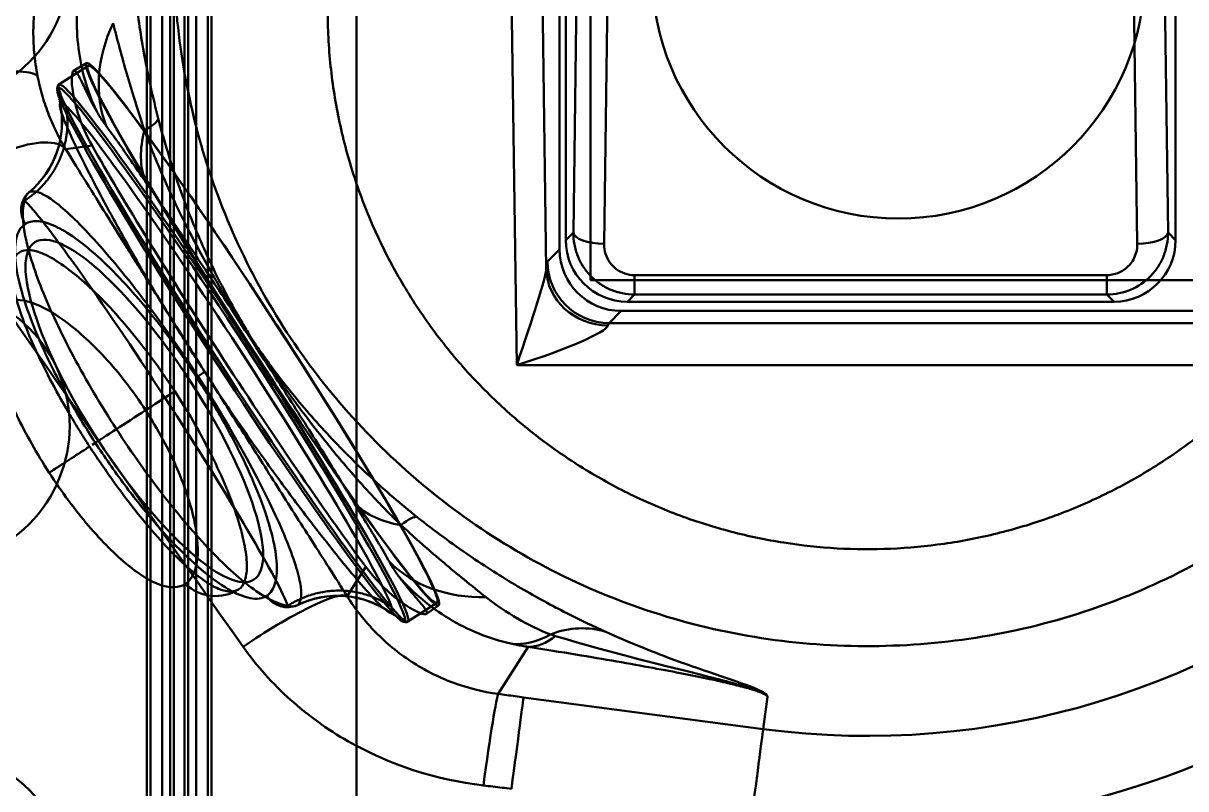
# Model space of a CAD drawing. Header units: millimetres. Extents: x -142 to 142, y -208 to 161.
# Drawn here: x -76.41 to -38.67, y 26.98 to 51.84 of the extents above; entities that cross this region are included whole.
import ezdxf

# ---------------------------------------------------------------- set-up
doc = ezdxf.new("R2010")
doc.units = ezdxf.units.MM
doc.layers.add('1', color=7, linetype='Continuous', true_color=0xffffff)

msp = doc.modelspace()

# ---------------------------------------------------------------- linework, layer by layer
at = {"layer": '1', "color": 251, "linetype": 'Continuous', "lineweight": 50}
for p, q in [((-72.4, -21.992, 24.72), (-72.4, 95.7, 24.72)), ((-72.283, -90.4, 24.5), (-72.283, 95.7, 24.5)), ((-71.903, 95.7, 24.675), (-71.903, -90.4, 24.675)), ((-71.64, -90.4, 25.07), (-71.64, 95.7, 25.07)), ((-71.523, -21.992, 24.85), (-71.523, 95.7, 24.85)), ((-71.177, -21.992, 24.85), (-71.177, 95.7, 24.85)), ((-71.06, -90.4, 25.07), (-71.06, 95.7, 25.07)), ((-70.797, -90.4, 24.675), (-70.797, 95.7, 24.675)), ((-70.417, -90.4, 24.5), (-70.417, 95.7, 24.5)), ((-70.3, -21.992, 24.72), (-70.3, 95.7, 24.72)), ((-65.6, 87, 24.72), (-65.6, -87, 24.72)), ((-65.6, 87, 24.5), (-65.6, -87, 24.5)), ((-58, 63.5, -71), (-58, 43.5, -71)), ((-58, 63.5, -73), (-58, 43.5, -73)), ((-59.695, 62.897, -87.915), (-59.432, 43.858, -80.377)), ((-60.695, 62.529, -88.81), (-60.394, 40.738, -80.183)), ((-59, 44.499, -68), (-59, 62.201, -68)), ((-58.8, 44.799, -73.7), (-58.8, 62.201, -73.7)), ((-39, 62.201, -73.7), (-39, 44.799, -73.7)), ((-58.554, 45.044, -80.736), (-58.324, 61.725, -87.34)), ((-39.476, 61.725, -87.34), (-39.246, 45.044, -80.736)), ((-57.555, 44.676, -81.631), (-57.324, 61.357, -88.235)), ((-40.476, 61.357, -88.235), (-40.245, 44.676, -81.631)), ((-74.31, 50.464, -45.208), (-75.255, 49.85, -45.267)), ((-74.78, 50.298, -45.223), (-74.365, 50.548, -45.198)), ((-74.181, 47.873, -38.592), (-75.034, 47.749, -23.653)), ((-58.554, 45.044, -80.736), (-58.8, 44.799, -73.7)), ((-39.246, 45.044, -80.736), (-39, 44.799, -73.7)), ((-59, 44.499, -68), (-59.394, 44.105, -79.288)), ((-26.9, 43.5, -73), (-58, 43.5, -73)), ((35, 43.5, -71), (-58, 43.5, -71)), ((-58, 43.5, -71), (-58, 43.5, -73)), ((-41.23, 43.663, -81.23), (-56.57, 43.663, -81.23)), ((-56.57, 43.032, -80.335), (-56.801, 42.8, -73.7)), ((-41.23, 43.032, -80.335), (-56.57, 43.032, -80.335)), ((-41.23, 43.032, -80.335), (-40.999, 42.8, -73.7)), ((-40.999, 42.8, -73.7), (-56.801, 42.8, -73.7)), ((-57.395, 42.106, -79.288), (-57.001, 42.5, -68)), ((-57.001, 42.5, -68), (-31.032, 42.5, -68)), ((-57.395, 42.106, -79.288), (-35.815, 42.106, -79.288)), ((-60.394, 40.738, -80.183), (-35.815, 40.738, -80.183)), ((-74.904, 38.759, 24.72), (-74.904, 38.759, 24.82)), ((-65.9, 33.235, -18.982), (-65.296, 34.192, -38.592)), ((-62.982, 33.02, -45.208), (-63.927, 32.406, -45.267)), ((-63.325, 32.658, -45.223), (-62.928, 32.936, -45.198)), ((-60.99, 30.057, -17.855), (-60.022, 31.59, -49.262)), ((-52.388, 28.918, -17.843), (-60.171, 29.948, -17.843)), ((-52.388, 28.918, -17.843), (-52.25, 29.961, -37.924))]:
    msp.add_line(p, q, dxfattribs=at)
for centre, radius, start, end in [((-49, 54.5, -15), 28.802, 262.4562, 95.5438), ((-48, 53.5, -73), 8, 180, 0), ((-48, 53.5, -73.7), 8, 180, 0)]:
    msp.add_arc(centre, radius, start, end, dxfattribs=at)
at = {"layer": '1', "color": 251, "linetype": 'Continuous', "lineweight": 50, "extrusion": (0, 0, -1)}
msp.add_arc((49, 54.5, 17.843), 25.806, 180, 277.5438, dxfattribs=at)
at = {"layer": '1', "color": 251, "linetype": 'Continuous', "lineweight": 50, "extrusion": (0.34725, -0.455861, -0.819517)}
msp.add_arc((-24.39, -96.597, -5.489), 5, 193.5293, 237.8484, dxfattribs=at)
at = {"layer": '1', "color": 251, "linetype": 'Continuous', "lineweight": 50, "extrusion": (-0.837521, -0.543893, -0.052336)}
for centre, radius, start, end in [((-72.395, -43.313, 37.155), 10.5, 180, 360), ((-72.395, -43.323, 37.155), 10.4, 180, 360), ((-72.395, -43.313, 37.155), 10.5, 0, 180), ((-72.395, -43.323, 37.155), 10.4, 360, 180), ((-72.395, -43.323, 38.284), 10.4, 0, 180), ((-72.395, -43.323, 38.374), 10.343, 180, 360), ((-72.395, -43.323, 38.284), 10.4, 180, 360), ((-72.395, -43.323, 38.374), 10.343, 0, 180), ((-72.395, -43.313, 38.11), 10.533, 39.2533, 140.7467), ((-72.395, -43.313, 38.11), 10.533, 263.8172, 276.183)]:
    msp.add_arc(centre, radius, start, end, dxfattribs=at)
at = {"layer": '1', "color": 251, "linetype": 'Continuous', "lineweight": 50, "extrusion": (-0.194122, 0.965626, -0.172867)}
msp.add_arc((67.575, -13.471, 67.417), 3, 49.0226, 176.6541, dxfattribs=at)
at = {"layer": '1', "color": 251, "linetype": 'Continuous', "lineweight": 50, "extrusion": (0.043893, 0.028504, -0.99863)}
for centre, radius, start, end in [((82.695, -38.284, 43.323), 0.1, 295.7297, 360), ((64.995, -32.266, 43.323), 6.78, 244.2699, 248.5733)]:
    msp.add_arc(centre, radius, start, end, dxfattribs=at)
at = {"layer": '1', "color": 251, "linetype": 'Continuous', "lineweight": 50, "extrusion": (-0.043893, -0.028504, 0.99863)}
for centre, radius, start, end in [((-79.795, -32.266, -43.323), 6.78, 244.2699, 248.5733), ((-62.095, -38.284, -43.323), 0.1, 295.7297, 360)]:
    msp.add_arc(centre, radius, start, end, dxfattribs=at)
at = {"layer": '1', "color": 251, "linetype": 'Continuous', "lineweight": 50, "extrusion": (0.038286, 0.055723, -0.997712)}
msp.add_arc((91.965, -7.22, 45.043), 3, 133.8955, 195.8362, dxfattribs=at)
at = {"layer": '1', "color": 251, "linetype": 'Continuous', "lineweight": 50, "extrusion": (0.030179, 0.0697, -0.997111)}
msp.add_arc((91.05, 10.105, 46.177), 3, 144.9304, 206.414, dxfattribs=at)
at = {"layer": '1', "color": 251, "linetype": 'Continuous', "lineweight": 50, "extrusion": (0.837521, 0.543893, 0.052336)}
for centre, radius, start, end in [((72.395, -43.323, -38.57), 9.896, 191.3137, 348.6861), ((72.395, -43.323, -41.36), 8, 191.3148, 348.6849)]:
    msp.add_arc(centre, radius, start, end, dxfattribs=at)
at = {"layer": '1', "color": 251, "linetype": 'Continuous', "lineweight": 50, "extrusion": (-0.246983, 0.959623, 0.13462)}
msp.add_arc((62.099, -65.809, 56.853), 4.5, 151.6975, 176.9724, dxfattribs=at)
at = {"layer": '1', "color": 251, "linetype": 'Continuous', "lineweight": 50, "extrusion": (0.452889, -0.637403, -0.623385)}
msp.add_arc((-27.073, -91.096, -29.094), 5, 189.2707, 216.9317, dxfattribs=at)
at = {"layer": '1', "color": 251, "linetype": 'Continuous', "lineweight": 50, "extrusion": (-0.486617, 0.786015, -0.381293)}
msp.add_arc((41.658, 8.504, 83.063), 3, 58.0977, 176.7546, dxfattribs=at)
at = {"layer": '1', "color": 251, "linetype": 'Continuous', "lineweight": 50, "extrusion": (-0.217064, -0.140963, -0.965926)}
msp.add_arc((-79.595, 25.511, 53.841), 0.8, 90, 172.5069, dxfattribs=at)
at = {"layer": '1', "color": 251, "linetype": 'Continuous', "lineweight": 50, "extrusion": (0.012854, 0.9297, -0.368094)}
msp.add_arc((58.172, -58.749, 70.844), 1, 269.7084, 357.8489, dxfattribs=at)
at = {"layer": '1', "color": 251, "linetype": 'Continuous', "lineweight": 50, "extrusion": (0.012853, -0.9297, 0.368094)}
msp.add_arc((-39.619, -58.251, -72.101), 1, 269.7084, 357.8489, dxfattribs=at)
at = {"layer": '1', "color": 251, "linetype": 'Continuous', "lineweight": 50, "extrusion": (0.032018, 0.397897, 0.916871)}
msp.add_arc((60.766, -67.972, -58.147), 2, 5.0156, 94.2196, dxfattribs=at)
at = {"layer": '1', "color": 251, "linetype": 'Continuous', "lineweight": 50, "extrusion": (0.034878, 0.034878, 0.998783)}
msp.add_arc((71.771, 5.472, -79.725), 2, 45.0349, 134.9651, dxfattribs=at)
at = {"layer": '1', "color": 251, "linetype": 'Continuous', "lineweight": 50, "extrusion": (-1, 1.13531e-06, -4.49502e-07)}
msp.add_arc((-44.031, -80.3, 56.57), 1, 291.6, 358, dxfattribs=at)
at = {"layer": '1', "color": 251, "linetype": 'Continuous', "lineweight": 50, "extrusion": (-1, 0, 0)}
msp.add_arc((-44.031, -80.3, 41.23), 1, 291.6, 358, dxfattribs=at)
at = {"layer": '1', "color": 251, "linetype": 'Continuous', "lineweight": 50, "extrusion": (-0.544653, 0.838662, -4.14864e-05)}
msp.add_arc((40.062, -36.484, 72.396), 3, 186.3091, 204.9677, dxfattribs=at)
at = {"layer": '1', "color": 251, "linetype": 'Continuous', "lineweight": 50, "extrusion": (0.544639, -0.838671, -7.03072e-08)}
msp.add_arc((-38.144, -40.328, -72.395), 1.5, 93.5, 144.389, dxfattribs=at)
at = {"layer": '1', "color": 251, "linetype": 'Continuous', "lineweight": 50, "extrusion": (-0.544639, 0.838671, 1.66533e-16)}
msp.add_arc((23.104, -51.1, 72.395), 20, 23.5636, 35.611, dxfattribs=at)
at = {"layer": '1', "color": 251, "linetype": 'Continuous', "lineweight": 50, "extrusion": (0.544639, -0.838671, 0)}
msp.add_arc((-23.104, -51.1, -72.395), 20, 168.6485, 178.3896, dxfattribs=at)
at = {"layer": '1', "color": 251, "linetype": 'Continuous', "lineweight": 50, "extrusion": (-0.544639, 0.838671, 1.07499e-08)}
msp.add_arc((41.596, -50.58, 72.395), 1.5, 353.6754, 1.6104, dxfattribs=at)
at = {"layer": '1', "color": 251, "linetype": 'Continuous', "lineweight": 50, "extrusion": (0.398089, -0.672989, 0.623386)}
msp.add_arc((-33.123, -0.915, -84.021), 5, 189.2707, 216.9318, dxfattribs=at)
at = {"layer": '1', "color": 251, "linetype": 'Continuous', "lineweight": 50, "extrusion": (-0.776203, 0.615944, -0.13462)}
msp.add_arc((15.997, -47.331, 79.152), 4.5, 151.6976, 176.9724, dxfattribs=at)
at = {"layer": '1', "color": 251, "linetype": 'Continuous', "lineweight": 50, "extrusion": (0.2752, -0.502629, 0.81953)}
msp.add_arc((-35.241, 21.728, -77.25), 5, 193.5295, 237.8493, dxfattribs=at)
at = {"layer": '1', "color": 251, "linetype": 'Continuous', "lineweight": 50, "extrusion": (-0.267287, -0.169772, -0.948544)}
msp.add_arc((-66.961, 24.18, 56.017), 1.5, 359.9174, 73.6826, dxfattribs=at)
at = {"layer": '1', "color": 251, "linetype": 'Continuous', "lineweight": 50, "extrusion": (-0.531217, 0.832924, -0.155066)}
msp.add_arc((40.686, -9.071, 65.633), 3, 75.8264, 176.9632, dxfattribs=at)
at = {"layer": '1', "color": 251, "linetype": 'Continuous', "lineweight": 50, "extrusion": (0.217064, 0.140963, 0.965926)}
msp.add_arc((65.195, 25.511, -53.841), 0.8, 90, 172.5057, dxfattribs=at)
at = {"layer": '1', "color": 251, "linetype": 'Continuous', "lineweight": 50, "extrusion": (-0.066487, -0.012305, 0.997711)}
msp.add_arc((-41.789, -62.525, -41.295), 3, 133.9021, 195.843, dxfattribs=at)
at = {"layer": '1', "color": 251, "linetype": 'Continuous', "lineweight": 50, "extrusion": (-0.075886, 0.00073529, 0.997116)}
msp.add_arc((-29.603, -69.745, -40.098), 3, 144.8973, 206.3805, dxfattribs=at)
at = {"layer": '1', "color": 251, "linetype": 'Continuous', "lineweight": 50, "extrusion": (-0.636136, 0.281347, -0.718453)}
msp.add_arc((-1.59, 10.139, 83.429), 4.5, 144.9857, 175.6849, dxfattribs=at)
at = {"layer": '1', "color": 251, "linetype": 'Continuous', "lineweight": 50, "extrusion": (0.800835, -0.205211, 0.56263)}
msp.add_arc((20.652, -3.037, -82.798), 5, 183.7545, 208.8666, dxfattribs=at)
at = {"layer": '1', "color": 251, "linetype": 'Continuous', "lineweight": 50, "extrusion": (0.887977, -0.14074, 0.437823)}
msp.add_arc((26.796, -15.878, -79.312), 5, 183.3372, 205.6718, dxfattribs=at)
at = {"layer": '1', "color": 251, "linetype": 'Continuous', "lineweight": 50, "extrusion": (-0.990696, 0.132776, -0.029857)}
msp.add_arc((-18.694, -16.08, 64.946), 3, 89.734, 176.9987, dxfattribs=at)
at = {"layer": '1', "color": 251, "linetype": 'Continuous', "lineweight": 50, "extrusion": (-0.991345, 0.131284, 2.28656e-13)}
for centre in [(-18.794, -18, 63.582), (-18.794, -18, 55.731)]:
    msp.add_arc(centre, 3, 90, 177, dxfattribs=at)
at = {"layer": '1', "color": 251, "linetype": 'Continuous', "lineweight": 50, "extrusion": (0.810094, 0.526081, -0.258819)}
msp.add_ellipse((-72.483, 39.25, -45.429), major_axis=(1.491, 0.968, 6.635), ratio=0.951053, dxfattribs=at)
at = {"layer": '1', "color": 251, "linetype": 'Continuous', "lineweight": 50}
for centre, major_axis in [((-56.799, 44.801, -73.7), (-1.416, -1.416)), ((-41.001, 44.801, -73.7), (1.416, -1.416))]:
    msp.add_ellipse(centre, major_axis=major_axis, ratio=0.998783, start_param=5.498396, end_param=7.067974, dxfattribs=at)
at = {"layer": '1', "color": 251, "linetype": 'Continuous', "lineweight": 50, "extrusion": (0, 0, -1)}
msp.add_ellipse((-56.999, 44.501, -68), major_axis=(-1.416, -1.416), ratio=0.998783, start_param=5.498396, end_param=7.067974, dxfattribs=at)
at = {"layer": '1', "color": 251, "linetype": 'Continuous', "lineweight": 50, "extrusion": (-0.951484, 0.28609, -0.113271)}
msp.add_ellipse((-60.394, 41.106, -79.253), major_axis=(0.962, 2.765, -1.095), ratio=0.319903, start_param=0.032454, end_param=1.570796, dxfattribs=at)
at = {"layer": '1', "color": 251, "linetype": 'Continuous', "lineweight": 50, "extrusion": (-0.999391, 0, 0.034899)}
msp.add_ellipse((-59.391, 41.106, -79.183), major_axis=(0.105, 0, 3), ratio=0.999391, start_param=1.605703, end_param=1.980242, dxfattribs=at)
at = {"layer": '1', "color": 251, "linetype": 'Continuous', "lineweight": 50, "extrusion": (0.319903, -0.880917, 0.34878)}
msp.add_ellipse((-60.394, 41.106, -79.253), major_axis=(2.962, 0.93, -0.368), ratio=0.319903, start_param=4.712389, end_param=6.250731, dxfattribs=at)
at = {"layer": '1', "color": 251, "linetype": 'Continuous', "lineweight": 50, "extrusion": (0.994557, 0, -0.104192)}
msp.add_ellipse((-57.392, 41.106, -79.253), major_axis=(0.105, 0, 1), ratio=0.994557, start_param=4.302943, end_param=4.677482, dxfattribs=at)
at = {"layer": '1', "color": 251, "linetype": 'Continuous', "lineweight": 50}
for points in [[(-72.029, 48.747, -57.32), (-72.119, 49.096, -57.262), (-72.284, 49.784, -57.086), (-72.485, 50.781, -56.683), (-72.642, 51.738, -56.179), (-72.761, 52.653, -55.593), (-72.847, 53.526, -54.943), (-72.903, 54.357, -54.236), (-72.934, 55.142, -53.476), (-72.941, 55.627, -52.933), (-72.943, 55.857, -52.651)], [(-75.947, 50.119, -24.75), (-75.997, 50.372, -24.815), (-76.072, 50.894, -24.909), (-76.102, 51.695, -24.946), (-76.045, 52.492, -24.879), (-75.952, 53.007, -24.767), (-75.894, 53.257, -24.694)], [(-74.547, 53.192, -49.366), (-74.617, 52.833, -49.444), (-74.699, 52.107, -49.618), (-74.649, 51.026, -49.93), (-74.433, 49.978, -50.28), (-74.187, 49.315, -50.534), (-74.041, 48.996, -50.664)], [(-74.041, 48.996, -50.664), (-74.101, 49.105, -50.457), (-74.209, 49.311, -50.035), (-74.344, 49.584, -49.382), (-74.455, 49.818, -48.714), (-74.548, 50.009, -48.032), (-74.624, 50.155, -47.34), (-74.688, 50.254, -46.64), (-74.74, 50.305, -45.933), (-74.768, 50.306, -45.46), (-74.78, 50.298, -45.223)], [(-75.034, 47.749, -23.653), (-75.138, 47.921, -23.77), (-75.334, 48.277, -23.995), (-75.588, 48.852, -24.299), (-75.798, 49.465, -24.559), (-75.904, 49.897, -24.694), (-75.947, 50.119, -24.75)], [(-75.221, 49.244, -45.145), (-75.24, 49.206, -44.543), (-75.215, 49.023, -43.343), (-74.986, 48.438, -41.634), (-74.572, 47.554, -40.095), (-73.99, 46.414, -38.798), (-73.262, 45.066, -37.814), (-72.42, 43.584, -37.168), (-71.502, 42.049, -36.862), (-70.856, 41.025, -36.817), (-70.527, 40.519, -36.817)], [(-75.216, 49.252, -45.282), (-75.217, 49.251, -45.267), (-75.218, 49.249, -45.236), (-75.22, 49.247, -45.191), (-75.221, 49.245, -45.16), (-75.221, 49.244, -45.145)], [(-75.03, 49.166, -47.221), (-75.132, 49.258, -46.559), (-75.192, 49.283, -45.907), (-75.216, 49.252, -45.282)], [(-73.726, 48.513, -51.528), (-73.768, 48.57, -51.433), (-73.847, 48.681, -51.243), (-73.952, 48.843, -50.955), (-74.013, 48.946, -50.761), (-74.041, 48.996, -50.664)], [(-76.221, 46.354, -45.377), (-76.08, 46.43, -44.428), (-75.608, 46.284, -42.526), (-74.385, 45.174, -40.021), (-72.705, 43.197, -38.218), (-71.377, 41.347, -37.754), (-70.747, 40.376, -37.754)], [(-69.604, 42.472, -55.706), (-69.805, 42.779, -55.666), (-70.206, 43.387, -55.548), (-70.797, 44.279, -55.257), (-71.373, 45.138, -54.855), (-71.928, 45.954, -54.347), (-72.28, 46.463, -53.941), (-72.451, 46.707, -53.723)], [(-69.274, 31.589, -16.265), (-73.159, 37.082, -17.402), (-76.555, 41.956, -19.22), (-79.405, 46.109, -21.456)], [(-67.826, 32.921, -46.995), (-68.098, 32.954, -47.886), (-68.797, 33.281, -49.612), (-70.192, 34.497, -51.758), (-71.801, 36.363, -53.175), (-73.425, 38.638, -53.69), (-74.843, 41.047, -53.175), (-75.893, 43.276, -51.758), (-76.437, 45.045, -49.612), (-76.451, 45.817, -47.886), (-76.371, 46.079, -46.996)], [(-76.371, 46.079, -46.995), (-76.352, 46.208, -46.497), (-76.307, 46.297, -45.99), (-76.236, 46.344, -45.484)], [(-76.236, 46.344, -45.484), (-76.234, 46.345, -45.472), (-76.231, 46.347, -45.448), (-76.226, 46.351, -45.412), (-76.222, 46.353, -45.389), (-76.221, 46.354, -45.377)], [(-76.352, 45.322, -45.197), (-76.247, 45.391, -44.73), (-75.989, 45.453, -43.796), (-75.47, 45.32, -42.441), (-74.834, 44.961, -41.181), (-74.103, 44.386, -40.06), (-73.298, 43.606, -39.126), (-72.453, 42.651, -38.422), (-71.599, 41.552, -37.985), (-71.05, 40.756, -37.885), (-70.787, 40.35, -37.885)], [(-56.57, 43.032, -80.335), (-56.702, 43.032, -80.337), (-56.966, 43.059, -80.346), (-57.346, 43.176, -80.374), (-57.694, 43.367, -80.415), (-57.996, 43.621, -80.467), (-58.242, 43.929, -80.527), (-58.422, 44.278, -80.593), (-58.532, 44.654, -80.664), (-58.555, 44.914, -80.713), (-58.554, 45.044, -80.736)], [(-77.082, 42.744, -45.022), (-77.179, 42.68, -45.371), (-77.335, 42.499, -46.068), (-77.45, 42.077, -47.084), (-77.436, 41.508, -48.033), (-77.295, 40.811, -48.88), (-77.027, 40.004, -49.589), (-76.642, 39.116, -50.127), (-76.153, 38.18, -50.461), (-75.772, 37.552, -50.538), (-75.572, 37.244, -50.538)], [(-69.604, 42.472, -55.706), (-69.576, 42.431, -55.718), (-69.518, 42.344, -55.742), (-69.425, 42.204, -55.775), (-69.316, 42.039, -55.804), (-69.21, 41.877, -55.818), (-69.122, 41.741, -55.815), (-69.048, 41.626, -55.802), (-69.003, 41.556, -55.789), (-68.983, 41.523, -55.783)], [(-68.969, 41.532, -56.006), (-68.971, 41.531, -55.982), (-68.974, 41.528, -55.933), (-68.979, 41.525, -55.859), (-68.981, 41.524, -55.808), (-68.983, 41.523, -55.783)], [(-68.983, 41.523, -55.783), (-68.952, 41.477, -55.792), (-68.891, 41.385, -55.808), (-68.801, 41.247, -55.818), (-68.712, 41.11, -55.814), (-68.625, 40.974, -55.798), (-68.539, 40.839, -55.774), (-68.453, 40.704, -55.743), (-68.397, 40.615, -55.719), (-68.368, 40.569, -55.706)], [(-68.969, 41.532, -56.006), (-68.967, 41.533, -56.028), (-68.964, 41.535, -56.072), (-68.96, 41.538, -56.138), (-68.957, 41.54, -56.183), (-68.956, 41.54, -56.205)], [(-70.527, 40.519, -36.817), (-70.199, 40.014, -36.817), (-69.526, 39.007, -36.863), (-68.498, 37.544, -37.168), (-67.486, 36.172, -37.814), (-66.551, 34.959, -38.798), (-65.747, 33.964, -40.095), (-65.108, 33.226, -41.634), (-64.666, 32.779, -43.343), (-64.509, 32.682, -44.543), (-64.467, 32.684, -45.145)], [(-65.658, 36.246, -53.723), (-65.811, 36.501, -53.941), (-66.133, 37.03, -54.347), (-66.653, 37.869, -54.855), (-67.203, 38.744, -55.257), (-67.777, 39.647, -55.548), (-68.17, 40.261, -55.666), (-68.368, 40.569, -55.706)], [(-70.787, 40.35, -37.885), (-70.777, 40.357, -37.841), (-70.764, 40.365, -37.797), (-70.747, 40.376, -37.754)], [(-70.787, 40.35, -37.885), (-70.499, 39.907, -37.885), (-69.962, 39.023, -38), (-69.255, 37.68, -38.518), (-68.696, 36.399, -39.373), (-68.323, 35.258, -40.523), (-68.155, 34.335, -41.873), (-68.193, 33.626, -43.432), (-68.373, 33.334, -44.588), (-68.509, 33.245, -45.197)], [(-70.747, 40.376, -37.754), (-70.118, 39.407, -37.754), (-68.968, 37.442, -38.218), (-67.845, 35.104, -40.02), (-67.328, 33.534, -42.525), (-67.386, 33.044, -44.428), (-67.514, 32.946, -45.377)], [(-69.429, 33.45, -45.479), (-69.34, 33.507, -45.053), (-69.204, 33.689, -44.201), (-69.133, 34.161, -42.969), (-69.199, 34.819, -41.823), (-69.402, 35.639, -40.807), (-69.743, 36.598, -39.96), (-70.212, 37.656, -39.32), (-70.801, 38.773, -38.922), (-71.257, 39.523, -38.831), (-71.496, 39.891, -38.831)], [(-75.572, 37.244, -50.538), (-75.372, 36.936, -50.538), (-74.953, 36.333, -50.461), (-74.297, 35.505, -50.127), (-73.643, 34.792, -49.59), (-73.015, 34.219, -48.88), (-72.435, 33.807, -48.032), (-71.921, 33.563, -47.083), (-71.488, 33.496, -46.068), (-71.259, 33.565, -45.371), (-71.161, 33.627, -45.022)], [(-57.499, 32.075, -52.651), (-57.708, 32.17, -52.933), (-58.148, 32.374, -53.477), (-58.853, 32.722, -54.236), (-59.589, 33.111, -54.943), (-60.352, 33.544, -55.593), (-61.139, 34.025, -56.179), (-61.949, 34.558, -56.683), (-62.779, 35.148, -57.086), (-63.341, 35.578, -57.262), (-63.622, 35.802, -57.32)], [(-64.213, 33.863, -50.664), (-64.248, 33.909, -50.761), (-64.317, 34.006, -50.955), (-64.422, 34.168, -51.243), (-64.491, 34.285, -51.433), (-64.526, 34.347, -51.528)], [(-63.325, 32.658, -45.223), (-63.312, 32.666, -45.461), (-63.302, 32.692, -45.935), (-63.327, 32.76, -46.644), (-63.393, 32.86, -47.348), (-63.496, 32.99, -48.041), (-63.633, 33.152, -48.721), (-63.8, 33.348, -49.386), (-63.994, 33.581, -50.035), (-64.138, 33.764, -50.457), (-64.213, 33.863, -50.664)], [(-64.213, 33.863, -50.664), (-63.981, 33.599, -50.534), (-63.476, 33.105, -50.28), (-62.606, 32.482, -49.93), (-61.639, 31.996, -49.618), (-60.943, 31.776, -49.444), (-60.586, 31.694, -49.366)], [(-60.99, 30.057, -17.855), (-61.498, 30.126, -17.872), (-62.495, 30.379, -17.968), (-63.854, 31.07, -18.25), (-65.013, 32.028, -18.614), (-65.633, 32.813, -18.865), (-65.9, 33.235, -18.982)], [(-67.529, 32.936, -45.484), (-67.6, 32.89, -45.99), (-67.7, 32.885, -46.497), (-67.826, 32.921, -46.995)], [(-67.514, 32.946, -45.377), (-67.515, 32.945, -45.389), (-67.519, 32.943, -45.412), (-67.524, 32.939, -45.448), (-67.527, 32.937, -45.472), (-67.529, 32.936, -45.484)], [(-64.458, 32.685, -45.282), (-64.419, 32.695, -45.908), (-64.418, 32.76, -46.56), (-64.461, 32.89, -47.221)], [(-61.39, 33.202, -53.283), (-60.737, 32.69, -52.553), (-60.014, 32.264, -51.792), (-59.297, 31.994, -51.091)], [(-64.467, 32.684, -45.145), (-64.466, 32.684, -45.16), (-64.464, 32.684, -45.191), (-64.461, 32.684, -45.236), (-64.459, 32.685, -45.267), (-64.458, 32.685, -45.282)], [(-52.25, 29.961, -37.924), (-52.24, 30.031, -39.263), (-52.498, 30.2, -41.934), (-53.607, 30.586, -45.796), (-55.3, 31.154, -49.409), (-56.728, 31.725, -51.613), (-57.499, 32.075, -52.651)], [(-60.586, 31.694, -49.366), (-60.525, 31.68, -49.353), (-60.401, 31.653, -49.328), (-60.213, 31.618, -49.293), (-60.086, 31.599, -49.272), (-60.022, 31.59, -49.262)], [(-60.565, 26.979, -15), (-60.666, 26.99, -15), (-60.868, 27.014, -15.001), (-61.171, 27.05, -15.006), (-61.373, 27.074, -15.011), (-61.474, 27.086, -15.014)]]:
    msp.add_open_spline(points, degree=3, dxfattribs=at)
for points, knots in [([(-71.521, 54.5, -80.515), (-71.558, 52.202, -79.807), (-70.917, 47.598, -78.386), (-67.928, 41.247, -76.421), (-63.856, 36.922, -75.08), (-59.887, 34.306, -74.268), (-56.616, 32.829, -73.808), (-53.131, 31.892, -73.517), (-48.334, 31.4, -73.364), (-42.3, 32.214, -73.617), (-36.884, 34.885, -74.448), (-33.245, 37.908, -75.385), (-31.693, 39.671, -75.932), (-30.992, 40.604, -76.221)], [0, 0, 0, 0, 0.125, 0.25, 0.375, 0.4375, 0.5, 0.5625, 0.625, 0.75, 0.875, 0.9375, 1, 1, 1, 1]), ([(-79.404, 49.258, 24.82), (-78.256, 49.258, 24.82), (-75.864, 50.219, 24.82), (-74.904, 52.61, 24.82), (-74.904, 53.759, 24.82)], [0, 0, 0, 0, 0.499997, 1, 1, 1, 1]), ([(-79.404, 49.258, 24.72), (-78.256, 49.258, 24.72), (-75.864, 50.219, 24.72), (-74.904, 52.61, 24.72), (-74.904, 53.759, 24.72)], [0, 0, 0, 0, 0.499997, 1, 1, 1, 1]), ([(-73.497, 51.844, -53.283), (-73.493, 51.828, -53.298), (-73.485, 51.797, -53.326), (-73.469, 51.734, -53.383), (-73.441, 51.624, -53.48), (-73.385, 51.408, -53.667), (-73.269, 50.968, -54.03), (-73.084, 50.305, -54.52), (-72.867, 49.577, -54.958), (-72.69, 49.015, -55.221), (-72.59, 48.702, -55.338), (-72.528, 48.513, -55.4), (-72.496, 48.416, -55.428), (-72.48, 48.368, -55.442)], [0, 0, 0, 0, 0.015271, 0.030487, 0.060728, 0.120279, 0.236163, 0.471141, 0.716216, 0.853332, 0.925668, 0.962611, 1, 1, 1, 1]), ([(-74.78, 50.298, -45.223), (-74.843, 50.258, -44.008), (-74.867, 50.001, -42.835), (-74.724, 49.133, -40.568), (-74.559, 48.547, -39.535), (-74.181, 47.873, -38.592)], [0, 0, 0, 0, 0.5, 0.5, 1, 1, 1, 1]), ([(-68.956, 41.54, -56.205), (-68.978, 41.575, -56.212), (-69.022, 41.644, -56.23), (-69.107, 41.782, -56.275), (-69.251, 42.02, -56.366), (-69.529, 42.498, -56.559), (-69.911, 43.198, -56.815), (-70.341, 44.065, -57.085), (-70.88, 45.26, -57.358), (-71.479, 46.823, -57.519), (-71.863, 48.107, -57.427), (-72.029, 48.747, -57.32)], [0, 0, 0, 0, 0.015625, 0.03125, 0.0625, 0.125, 0.25, 0.375, 0.5, 0.75, 1, 1, 1, 1]), ([(-72.451, 46.707, -53.723), (-72.614, 46.941, -53.513), (-72.771, 47.167, -53.289), (-73.065, 47.591, -52.823), (-73.205, 47.791, -52.58), (-73.473, 48.169, -52.072), (-73.602, 48.347, -51.805), (-73.726, 48.513, -51.528)], [0, 0, 0, 0, 0.339628, 0.339628, 0.668224, 0.668224, 1, 1, 1, 1]), ([(-72.48, 48.368, -55.442), (-72.476, 48.356, -55.446), (-72.467, 48.332, -55.454), (-72.45, 48.286, -55.47), (-72.42, 48.205, -55.498), (-72.36, 48.047, -55.549), (-72.244, 47.749, -55.642), (-72.026, 47.211, -55.792), (-71.635, 46.315, -55.992), (-71.028, 45.06, -56.166), (-70.415, 43.932, -56.208), (-69.924, 43.085, -56.182), (-69.664, 42.651, -56.163), (-69.44, 42.283, -56.128), (-69.263, 41.998, -56.091), (-69.106, 41.747, -56.045), (-69.011, 41.598, -56.018), (-68.969, 41.532, -56.006)], [0, 0, 0, 0, 0.005097, 0.010168, 0.020224, 0.039988, 0.07808, 0.148552, 0.270982, 0.462086, 0.689381, 0.76459, 0.839694, 0.884535, 0.93088, 0.969688, 1, 1, 1, 1]), ([(-39.246, 45.044, -80.736), (-39.245, 44.914, -80.712), (-39.268, 44.654, -80.665), (-39.378, 44.278, -80.594), (-39.558, 43.929, -80.527), (-39.886, 43.518, -80.447), (-40.438, 43.139, -80.368), (-40.966, 43.032, -80.339), (-41.23, 43.032, -80.335)], [0, 0, 0, 0, 0.125, 0.25, 0.375, 0.5, 0.75, 1, 1, 1, 1]), ([(-76.539, 44.399, -45.479), (-76.626, 44.342, -45.902), (-76.754, 44.16, -46.747), (-76.802, 43.699, -47.974), (-76.7, 43.06, -49.115), (-76.454, 42.263, -50.128), (-76.071, 41.329, -50.967), (-75.565, 40.296, -51.599), (-75.056, 39.384, -51.925), (-74.61, 38.647, -52.057), (-74.38, 38.278, -52.079), (-74.264, 38.094, -52.079)], [0, 0, 0, 0, 0.125, 0.25, 0.375, 0.5, 0.625, 0.75, 0.875, 0.9375, 1, 1, 1, 1]), ([(-71.496, 39.891, -38.831), (-71.974, 40.627, -38.831), (-73.019, 42.04, -39.197), (-74.306, 43.36, -40.468), (-75.195, 44.053, -41.823), (-75.768, 44.381, -42.969), (-76.229, 44.507, -44.201), (-76.451, 44.457, -45.053), (-76.539, 44.399, -45.479)], [0, 0, 0, 0, 0.25, 0.5, 0.625, 0.75, 0.875, 1, 1, 1, 1]), ([(-74.904, 38.759, 24.82), (-74.904, 39.907, 24.82), (-75.864, 42.298, 24.82), (-78.256, 43.258, 24.82), (-79.404, 43.258, 24.82)], [0, 0, 0, 0, 0.499996, 1, 1, 1, 1]), ([(-74.904, 38.759, 24.72), (-74.904, 39.907, 24.72), (-75.864, 42.298, 24.72), (-78.256, 43.258, 24.72), (-79.404, 43.258, 24.72)], [0, 0, 0, 0, 0.499996, 1, 1, 1, 1]), ([(-72.442, 39.277, -39.455), (-72.644, 39.588, -39.455), (-73.075, 40.194, -39.535), (-73.763, 41.011, -39.877), (-74.459, 41.698, -40.424), (-75.355, 42.42, -41.38), (-76.336, 42.916, -42.911), (-76.886, 42.874, -44.318), (-77.082, 42.744, -45.022)], [0, 0, 0, 0, 0.125, 0.25, 0.375, 0.5, 0.75, 1, 1, 1, 1]), ([(-68.969, 41.532, -56.006), (-68.921, 41.46, -56.019), (-68.825, 41.315, -56.046), (-68.629, 41.024, -56.099), (-68.381, 40.661, -56.146), (-68.067, 40.21, -56.175), (-67.476, 39.382, -56.208), (-66.655, 38.303, -56.178), (-65.707, 37.177, -55.998), (-65.031, 36.437, -55.795), (-64.62, 36.01, -55.642), (-64.394, 35.782, -55.548), (-64.275, 35.664, -55.497), (-64.214, 35.604, -55.47), (-64.179, 35.57, -55.454), (-64.161, 35.552, -55.446), (-64.152, 35.544, -55.442)], [0, 0, 0, 0, 0.033675, 0.068098, 0.136308, 0.20405, 0.280356, 0.528566, 0.725104, 0.851029, 0.922477, 0.960494, 0.980064, 0.989987, 0.994983, 1, 1, 1, 1]), ([(-63.622, 35.802, -57.32), (-64.14, 36.213, -57.427), (-65.157, 37.087, -57.519), (-66.34, 38.27, -57.358), (-67.213, 39.248, -57.085), (-67.83, 39.994, -56.815), (-68.315, 40.627, -56.559), (-68.638, 41.076, -56.366), (-68.797, 41.304, -56.275), (-68.888, 41.438, -56.23), (-68.934, 41.506, -56.212), (-68.956, 41.54, -56.205)], [0, 0, 0, 0, 0.25, 0.5, 0.625, 0.75, 0.875, 0.9375, 0.96875, 0.984375, 1, 1, 1, 1]), ([(-71.161, 33.627, -45.022), (-70.963, 33.754, -44.318), (-70.701, 34.239, -42.911), (-70.755, 35.337, -41.379), (-71.05, 36.449, -40.424), (-71.395, 37.364, -39.877), (-71.861, 38.325, -39.534), (-72.239, 38.965, -39.455), (-72.442, 39.277, -39.455)], [0, 0, 0, 0, 0.25, 0.5, 0.625, 0.75, 0.875, 1, 1, 1, 1]), ([(-79.404, 34.258, 24.82), (-78.256, 34.258, 24.82), (-75.864, 35.219, 24.82), (-74.904, 37.61, 24.82), (-74.904, 38.759, 24.82)], [0, 0, 0, 0, 0.499997, 1, 1, 1, 1]), ([(-79.404, 34.258, 24.72), (-78.256, 34.258, 24.72), (-75.864, 35.219, 24.72), (-74.904, 37.61, 24.72), (-74.904, 38.759, 24.72)], [0, 0, 0, 0, 0.499997, 1, 1, 1, 1]), ([(-74.264, 38.094, -52.079), (-74.143, 37.913, -52.079), (-73.898, 37.553, -52.057), (-73.408, 36.844, -51.925), (-72.78, 36.009, -51.599), (-72.043, 35.127, -50.967), (-71.346, 34.397, -50.128), (-70.717, 33.848, -49.115), (-70.175, 33.495, -47.974), (-69.734, 33.351, -46.747), (-69.516, 33.395, -45.902), (-69.429, 33.45, -45.479)], [0, 0, 0, 0, 0.0625, 0.125, 0.25, 0.375, 0.5, 0.625, 0.75, 0.875, 1, 1, 1, 1]), ([(-64.526, 34.347, -51.528), (-64.63, 34.531, -51.811), (-64.743, 34.727, -52.084), (-64.983, 35.131, -52.598), (-65.109, 35.34, -52.839), (-65.374, 35.778, -53.299), (-65.514, 36.007, -53.518), (-65.658, 36.246, -53.723)], [0, 0, 0, 0, 0.339589, 0.339589, 0.668198, 0.668198, 1, 1, 1, 1]), ([(-64.152, 35.544, -55.442), (-64.121, 35.515, -55.43), (-64.059, 35.459, -55.408), (-63.935, 35.348, -55.357), (-63.726, 35.16, -55.261), (-63.315, 34.794, -55.03), (-62.749, 34.306, -54.619), (-62.065, 33.736, -54.011), (-61.626, 33.388, -53.537), (-61.39, 33.202, -53.283)], [0, 0, 0, 0, 0.030958, 0.061731, 0.122243, 0.240861, 0.482109, 0.722649, 1, 1, 1, 1]), ([(-65.296, 34.192, -38.592), (-64.834, 33.572, -39.535), (-64.365, 33.182, -40.57), (-63.631, 32.699, -42.837), (-63.387, 32.616, -44.008), (-63.325, 32.658, -45.223)], [0, 0, 0, 0, 0.5, 0.5, 1, 1, 1, 1]), ([(-59.297, 31.994, -51.091), (-59.279, 31.987, -51.074), (-59.242, 31.974, -51.04), (-59.188, 31.957, -50.992), (-59.153, 31.946, -50.962), (-59.135, 31.94, -50.948)], [0, 0, 0, 0, 0.333288, 0.666644, 1, 1, 1, 1]), ([(-59.135, 31.94, -50.948), (-57.215, 31.364, -49.355), (-55.065, 30.852, -46.957), (-53.359, 30.411, -43.53), (-52.72, 30.225, -41.723), (-52.329, 30.073, -39.843), (-52.245, 29.994, -38.564), (-52.25, 29.961, -37.924)], [0, 0, 0, 0, 0.5, 0.625, 0.75, 0.875, 1, 1, 1, 1]), ([(-61.474, 27.086, -15.014), (-63.024, 27.268, -15.059), (-65.286, 28.003, -15.316), (-67.799, 29.81, -15.854), (-68.83, 30.96, -16.135), (-69.274, 31.589, -16.265)], [0, 0, 0, 0, 0.5, 0.75, 1, 1, 1, 1]), ([(-74.904, 23.759, 24.82), (-74.904, 24.907, 24.82), (-75.864, 27.298, 24.82), (-78.256, 28.258, 24.82), (-79.404, 28.258, 24.82)], [0, 0, 0, 0, 0.499996, 1, 1, 1, 1]), ([(-74.904, 23.759, 24.72), (-74.904, 24.907, 24.72), (-75.864, 27.298, 24.72), (-78.256, 28.258, 24.72), (-79.404, 28.258, 24.72)], [0, 0, 0, 0, 0.499996, 1, 1, 1, 1])]:
    msp.add_open_spline(points, degree=3, knots=knots, dxfattribs=at)
at = {"layer": '1', "color": 251, "linetype": 'Continuous', "lineweight": 50, "extrusion": (-1.99327e-13, -0.368125, -0.929776)}
msp.add_open_spline([(-66.528, 52.659, -84.903), (-66.541, 52.034, -84.655), (-66.5, 50.794, -84.164), (-66.244, 48.956, -83.436), (-65.797, 47.162, -82.726), (-65.168, 45.432, -82.041), (-64.366, 43.787, -81.39), (-63.404, 42.244, -80.779), (-62.296, 40.818, -80.214), (-61.056, 39.523, -79.701), (-59.701, 38.368, -79.244), (-58.246, 37.362, -78.846), (-56.706, 36.512, -78.509), (-55.096, 35.823, -78.237), (-53.431, 35.3, -78.029), (-51.726, 34.944, -77.889), (-49.995, 34.759, -77.815), (-48.252, 34.747, -77.811), (-46.513, 34.908, -77.874), (-44.792, 35.242, -78.007), (-43.107, 35.749, -78.207), (-41.472, 36.426, -78.475), (-39.906, 37.268, -78.809), (-38.426, 38.27, -79.205), (-37.049, 39.424, -79.662), (-36.213, 40.284, -80.003), (-35.815, 40.738, -80.183)], degree=3, dxfattribs=at)
at = {"layer": '1', "color": 251, "linetype": 'Continuous', "lineweight": 50, "extrusion": (0.149868, -0.136468, -0.979243)}
msp.add_rational_spline([(-75.03, 49.166, -47.221), (-75.03, 49.166, -47.221), (-75.03, 49.166, -47.221), (-74.801, 47.933, -47.014), (-75.306, 46.77, -46.929), (-76.37, 46.079, -46.996)], [1.09465471266, 1.09465471266, 1.09465471266, 0.968453583289, 0.968448429323, 1.09463925076], degree=3, knots=[0, 0, 0, 0, 0.000014, 0.000014, 1, 1, 1, 1], dxfattribs=at)
at = {"layer": '1', "color": 251, "linetype": 'Continuous', "lineweight": 50, "extrusion": (0.837521, 0.543893, 0.052336)}
msp.add_open_spline([(-65.9, 33.235, -18.982), (-66.293, 33.852, -19.096), (-67.066, 35.066, -19.341), (-68.159, 36.786, -19.739), (-69.264, 38.531, -20.195), (-70.357, 40.264, -20.704), (-71.426, 41.963, -21.26), (-72.526, 43.719, -21.898), (-73.704, 45.605, -22.659), (-74.579, 47.015, -23.297), (-75.034, 47.749, -23.653)], degree=3, dxfattribs=at)
at = {"layer": '1', "color": 251, "linetype": 'Continuous', "lineweight": 50, "extrusion": (-0.810094, -0.526081, 0.258819)}
msp.add_open_spline([(-68.509, 33.245, -45.197), (-68.654, 33.152, -45.841), (-69.019, 33.111, -47.065), (-69.738, 33.409, -48.709), (-70.61, 34.042, -50.152), (-71.571, 34.961, -51.295), (-72.573, 36.11, -52.094), (-73.563, 37.428, -52.514), (-74.494, 38.851, -52.537), (-75.319, 40.311, -52.151), (-75.988, 41.723, -51.376), (-76.465, 43.032, -50.206), (-76.695, 44.075, -48.804), (-76.691, 44.886, -47.144), (-76.504, 45.223, -45.874), (-76.352, 45.322, -45.197)], degree=3, dxfattribs=at)
at = {"layer": '1', "color": 251, "linetype": 'Continuous', "lineweight": 50, "extrusion": (-1.66377e-12, 0.368125, 0.929776)}
msp.add_open_spline([(-56.57, 43.663, -81.23), (-56.681, 43.663, -81.23), (-56.889, 43.698, -81.244), (-57.173, 43.85, -81.304), (-57.381, 44.068, -81.39), (-57.519, 44.339, -81.497), (-57.557, 44.558, -81.584), (-57.555, 44.676, -81.631)], degree=3, dxfattribs=at)
at = {"layer": '1', "color": 251, "linetype": 'Continuous', "lineweight": 50, "extrusion": (4.16077e-12, -0.368125, -0.929776)}
msp.add_open_spline([(-40.245, 44.676, -81.631), (-40.244, 44.577, -81.591), (-40.269, 44.393, -81.519), (-40.366, 44.161, -81.427), (-40.497, 43.982, -81.356), (-40.647, 43.848, -81.303), (-40.808, 43.751, -81.265), (-40.998, 43.683, -81.238), (-41.149, 43.663, -81.23), (-41.23, 43.663, -81.23)], degree=3, dxfattribs=at)
at = {"layer": '1', "color": 251, "linetype": 'Continuous', "lineweight": 50, "extrusion": (-0.544639, 0.838671, 1.31891e-10)}
msp.add_rational_spline([(-74.264, 38.094, -52.079), (-74.265, 38.093, -52.079), (-74.266, 38.092, -52.079), (-74.954, 37.645, -52.11), (-75.488, 37.299, -51.578), (-75.565, 37.249, -50.746)], [1.18796580786, 1.18796580786, 1.18796580786, 0.960463903634, 0.939477417088, 1.12500634822], degree=3, knots=[0, 0, 0, 0, 0.002324, 0.002324, 1, 1, 1, 1], dxfattribs=at)
at = {"layer": '1', "color": 251, "linetype": 'Continuous', "lineweight": 50, "extrusion": (0.063811, -0.192486, 0.979223)}
msp.add_rational_spline([(-64.461, 32.89, -47.221), (-66.118, 34.03, -46.889), (-67.826, 32.921, -46.995)], [0.547323626848, 0.452676373152, 0.547323626848], degree=2, dxfattribs=at)
at = {"layer": '1', "color": 251, "linetype": 'Continuous', "lineweight": 50, "extrusion": (0.131104, 0.989986, 0.052336)}
msp.add_open_spline([(-60.022, 31.59, -49.262), (-59.472, 31.502, -48.991), (-58.444, 31.335, -48.408), (-57.122, 31.111, -47.466), (-55.944, 30.9, -46.427), (-54.945, 30.71, -45.334), (-54.112, 30.539, -44.197), (-53.434, 30.387, -43.021), (-52.906, 30.253, -41.801), (-52.537, 30.14, -40.592), (-52.299, 30.04, -39.298), (-52.247, 29.985, -38.39), (-52.25, 29.961, -37.924)], degree=3, dxfattribs=at)
at = {"layer": '1', "color": 251, "linetype": 'Continuous', "lineweight": 50, "extrusion": (-0.131104, -0.989986, -0.052336)}
msp.add_open_spline([(-60.171, 29.948, -17.843), (-60.262, 29.961, -17.843), (-60.444, 29.985, -17.844), (-60.717, 30.021, -17.848), (-60.899, 30.045, -17.853), (-60.99, 30.057, -17.855)], degree=3, dxfattribs=at)

doc.saveas('drawing.dxf')
